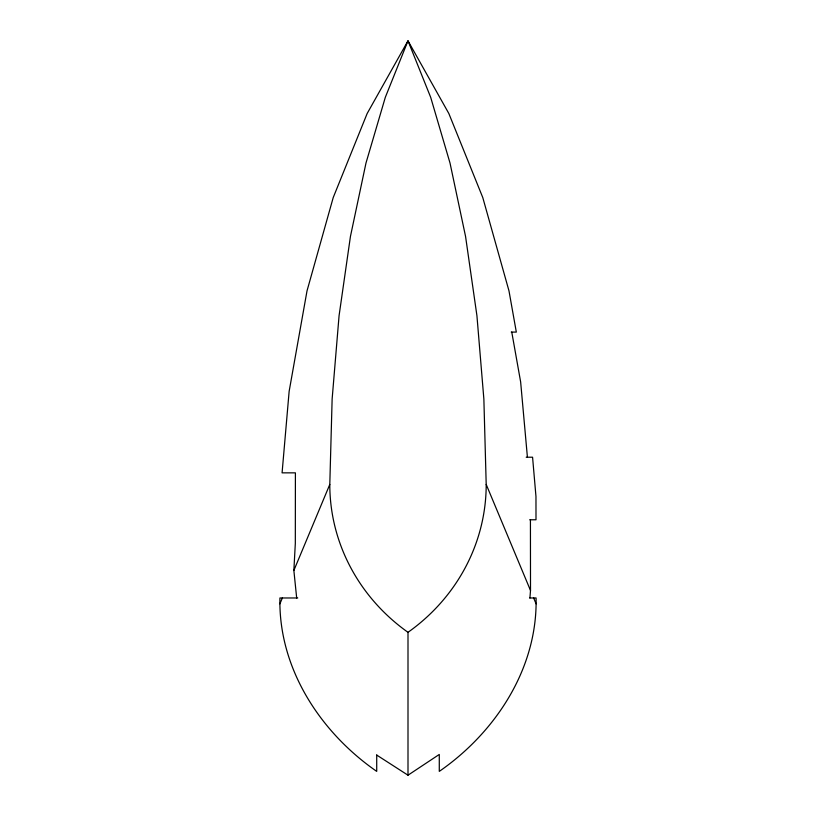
<?xml version="1.0" encoding="UTF-8"?>
<svg xmlns="http://www.w3.org/2000/svg" width="816" height="816" viewBox="0 0 816 816"><rect width="100%" height="100%" fill="white"/><g stroke="black" fill="none" stroke-linecap="round" stroke-linejoin="round"><path stroke-width="1.22" d="M376.717 754.933L376.717 771.385C320.311 732.319 278.378 668.314 279.919 597.975L297.748 597.975M296.677 597.975L293.862 570.455L329.797 484.439L332.132 399.075L339.068 315.741L350.441 236.436L365.986 163.037L385.325 97.308L408 40.8L448.841 113.516L482.776 197.554L508.99 290.904L516.324 332.092L511.234 332.092M530.431 519.772L530.512 590.488L529.91 597.975M293.862 570.455L295.321 543.415L295.402 472.852L282.081 472.852L289.139 391.354L307.01 290.904L333.224 197.554L367.159 113.516L408 40.8L430.675 97.308L450.014 163.037L465.559 236.436L476.932 315.741L483.868 399.075L486.203 484.439L530.512 590.488M529.717 597.975L536.081 597.975C537.622 668.314 495.689 732.319 439.283 771.385L439.283 754.453L408 775.2L376.717 755.065M279.908 603.84L282.356 597.975M526.208 457.215L532.573 457.215L535.969 496.505L536 519.772L529.727 519.772M533.644 597.975L536.092 603.84M511.765 332.092L520.639 381.919L527.411 457.215M329.797 484.439A195.503 184.844 0 0 0 408 632.318L408 775.2M486.203 484.439A195.503 184.844 0 0 1 408 632.318"/></g></svg>
